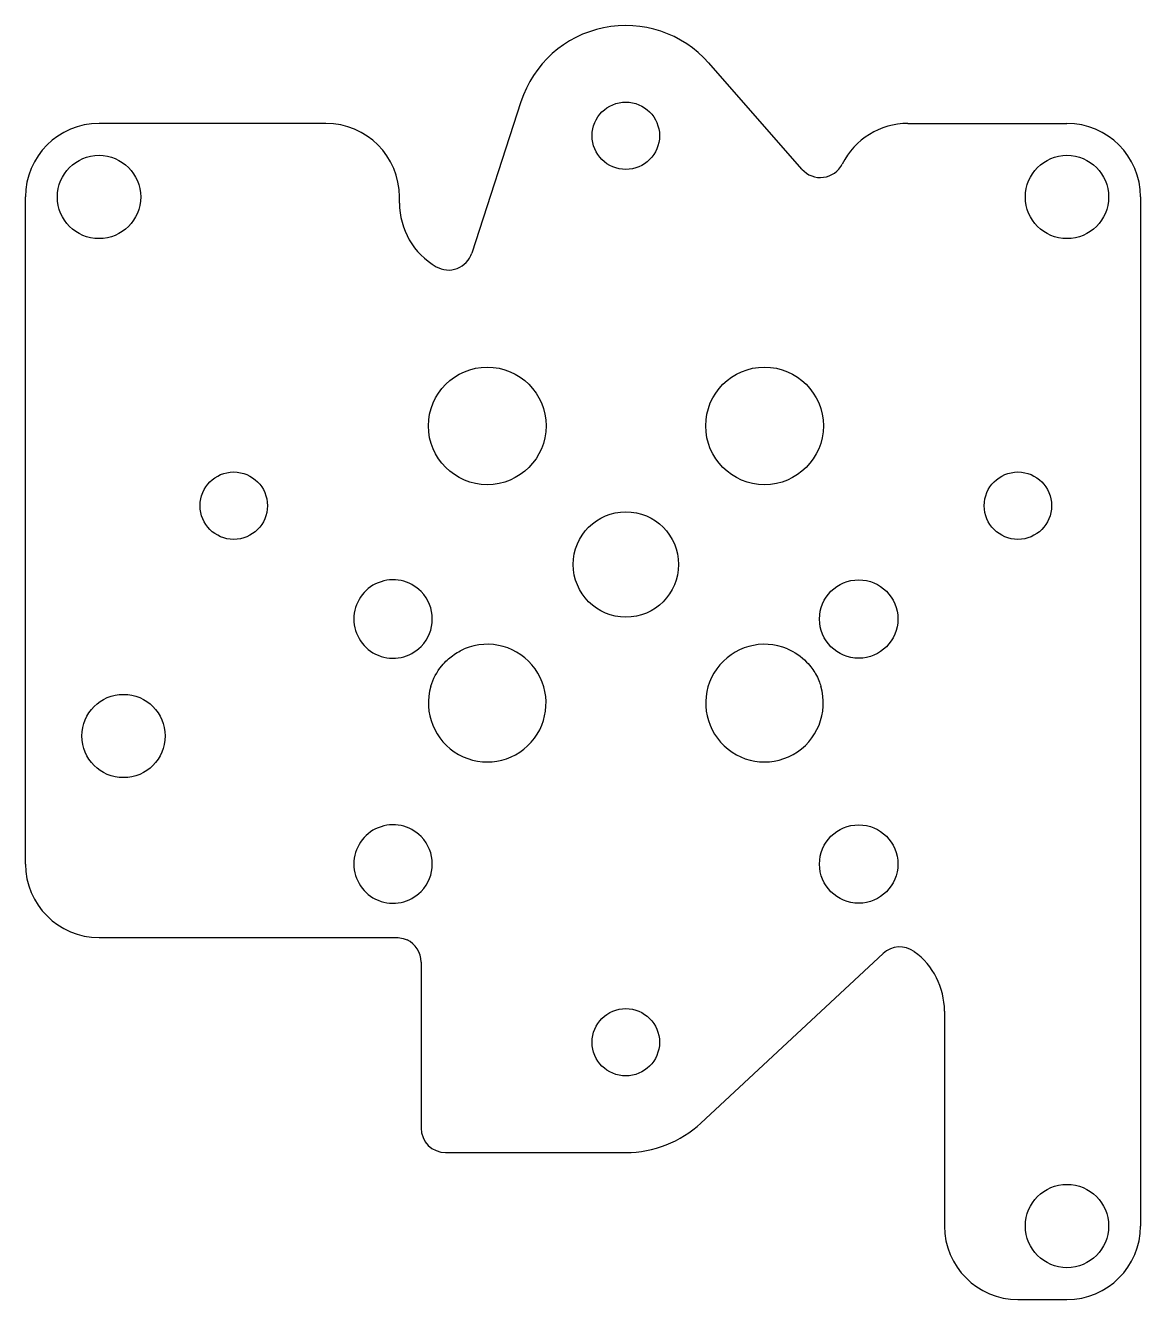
# Model space of a CAD drawing. Header units: millimetres. Extents: x -24.5 to 21, y -29.9 to 22.1.
import ezdxf

# ---------------------------------------------------------------- set-up
doc = ezdxf.new("R2010")
doc.units = ezdxf.units.MM
doc.layers.get('0').update_dxf_attribs({"linetype": 'CONTINUOUS'})

msp = doc.modelspace()

# ---------------------------------------------------------------- linework, layer by layer
for p, q in [((7.185, 16.234), (3.38, 20.568)), ((-4.282, 18.988), (-6.286, 12.809)), ((-12.237, 18.1), (-21.498, 18.1)), ((11.512, 18.1), (18.002, 18.1)), ((-24.498, -12.125), (-24.498, 15.1)), ((-9.237, 14.85), (-9.237, 15.1)), ((21.002, 15.1), (21.002, -26.9)), ((-21.498, -15.125), (-10.459, -15.125)), ((-10.459, -15.125), (-9.354, -15.125)), ((3.064, -22.696), (10.501, -15.778)), ((-8.354, -16.125), (-8.354, -22.901)), ((13.002, -18.125), (13.002, -26.9)), ((-7.354, -23.901), (-0.001, -23.901)), ((16.002, -29.9), (18.002, -29.9))]:
    msp.add_line(p, q)
for points in [[(-8.354, -1.006, 2.45313), (-8.354, -3.244, 0.407642)], [(-8.354, -11.006, 2.45313), (-8.354, -13.244, 0.407642)]]:
    msp.add_lwpolyline(points, format="xyb", close=True)
for centre, radius in [((-0.001, 17.599), 1.375), ((-21.498, 15.1), 1.7), ((18.002, 15.1), 1.7), ((-5.655, 5.757), 2.4), ((5.659, 5.757), 2.4), ((-16, 2.5), 1.375), ((16, 2.5), 1.375), ((0.002, 0.1), 2.15), ((9.502, -2.125), 1.6), ((-20.498, -6.9), 1.7), ((9.502, -12.125), 1.6), ((-0.001, -19.401), 1.375), ((18.002, -26.9), 1.7)]:
    msp.add_circle(centre, radius)
for centre, radius, start, end in [((-0.001, 17.599), 4.5, 41.2815, 162.0286), ((-21.498, 15.1), 3, 90, 180), ((-12.237, 15.1), 3, 0, 90), ((11.512, 15.1), 3, 90, 153.3518), ((18.002, 15.1), 3, 0, 90), ((7.937, 16.894), 1, 221.2815, 333.3518), ((-6.237, 14.85), 3, 180, 240.005), ((-7.237, 13.118), 1, 240.005, 342.0279), ((-5.655, -5.557), 2.4, -196.6028, 113.0743), ((5.659, -5.557), 2.4, -293.0743, 16.6028), ((-21.498, -12.125), 3, 180, 270), ((-9.354, -16.125), 1, 0, 64.5242), ((11.182, -16.51), 1, 53.8485, 132.9281), ((10.002, -18.125), 3, 0, 53.8485), ((-0.001, -19.401), 4.5, 270, 312.9275), ((-7.354, -22.901), 1, 180, 270), ((16.002, -26.9), 3, 180, 270), ((18.002, -26.9), 3, 270, 360)]:
    msp.add_arc(centre, radius, start, end)
for points, knots in [([(-7.955, -4.871), (-7.865, -4.569), (-7.713, -4.284), (-7.363, -3.854), (-7.209, -3.721), (-6.9, -3.493), (-6.732, -3.407), (-6.596, -3.349)], [0, 0, 0, 0, 0.094435, 0.094435, 0.1660079, 0.1660079, 0.2630997, 0.2630997, 0.2630997, 0.2630997]), ([(6.599, -3.349), (6.889, -3.472), (7.156, -3.655), (7.544, -4.052), (7.658, -4.22), (7.85, -4.553), (7.916, -4.729), (7.959, -4.871)], [0, 0, 0, 0, 0.094435, 0.094435, 0.1660079, 0.1660079, 0.2630997, 0.2630997, 0.2630997, 0.2630997]), ([(-9.354, -15.125), (-9.263, -15.125), (-9.17, -15.138), (-9.027, -15.178), (-8.973, -15.199), (-8.924, -15.222)], [0.15831997, 0.15831997, 0.15831997, 0.15831997, 0.1854787, 0.1854787, 0.20358952, 0.20358952, 0.20358952, 0.20358952])]:
    msp.add_open_spline(points, degree=3, knots=knots)

doc.saveas('drawing.dxf')
